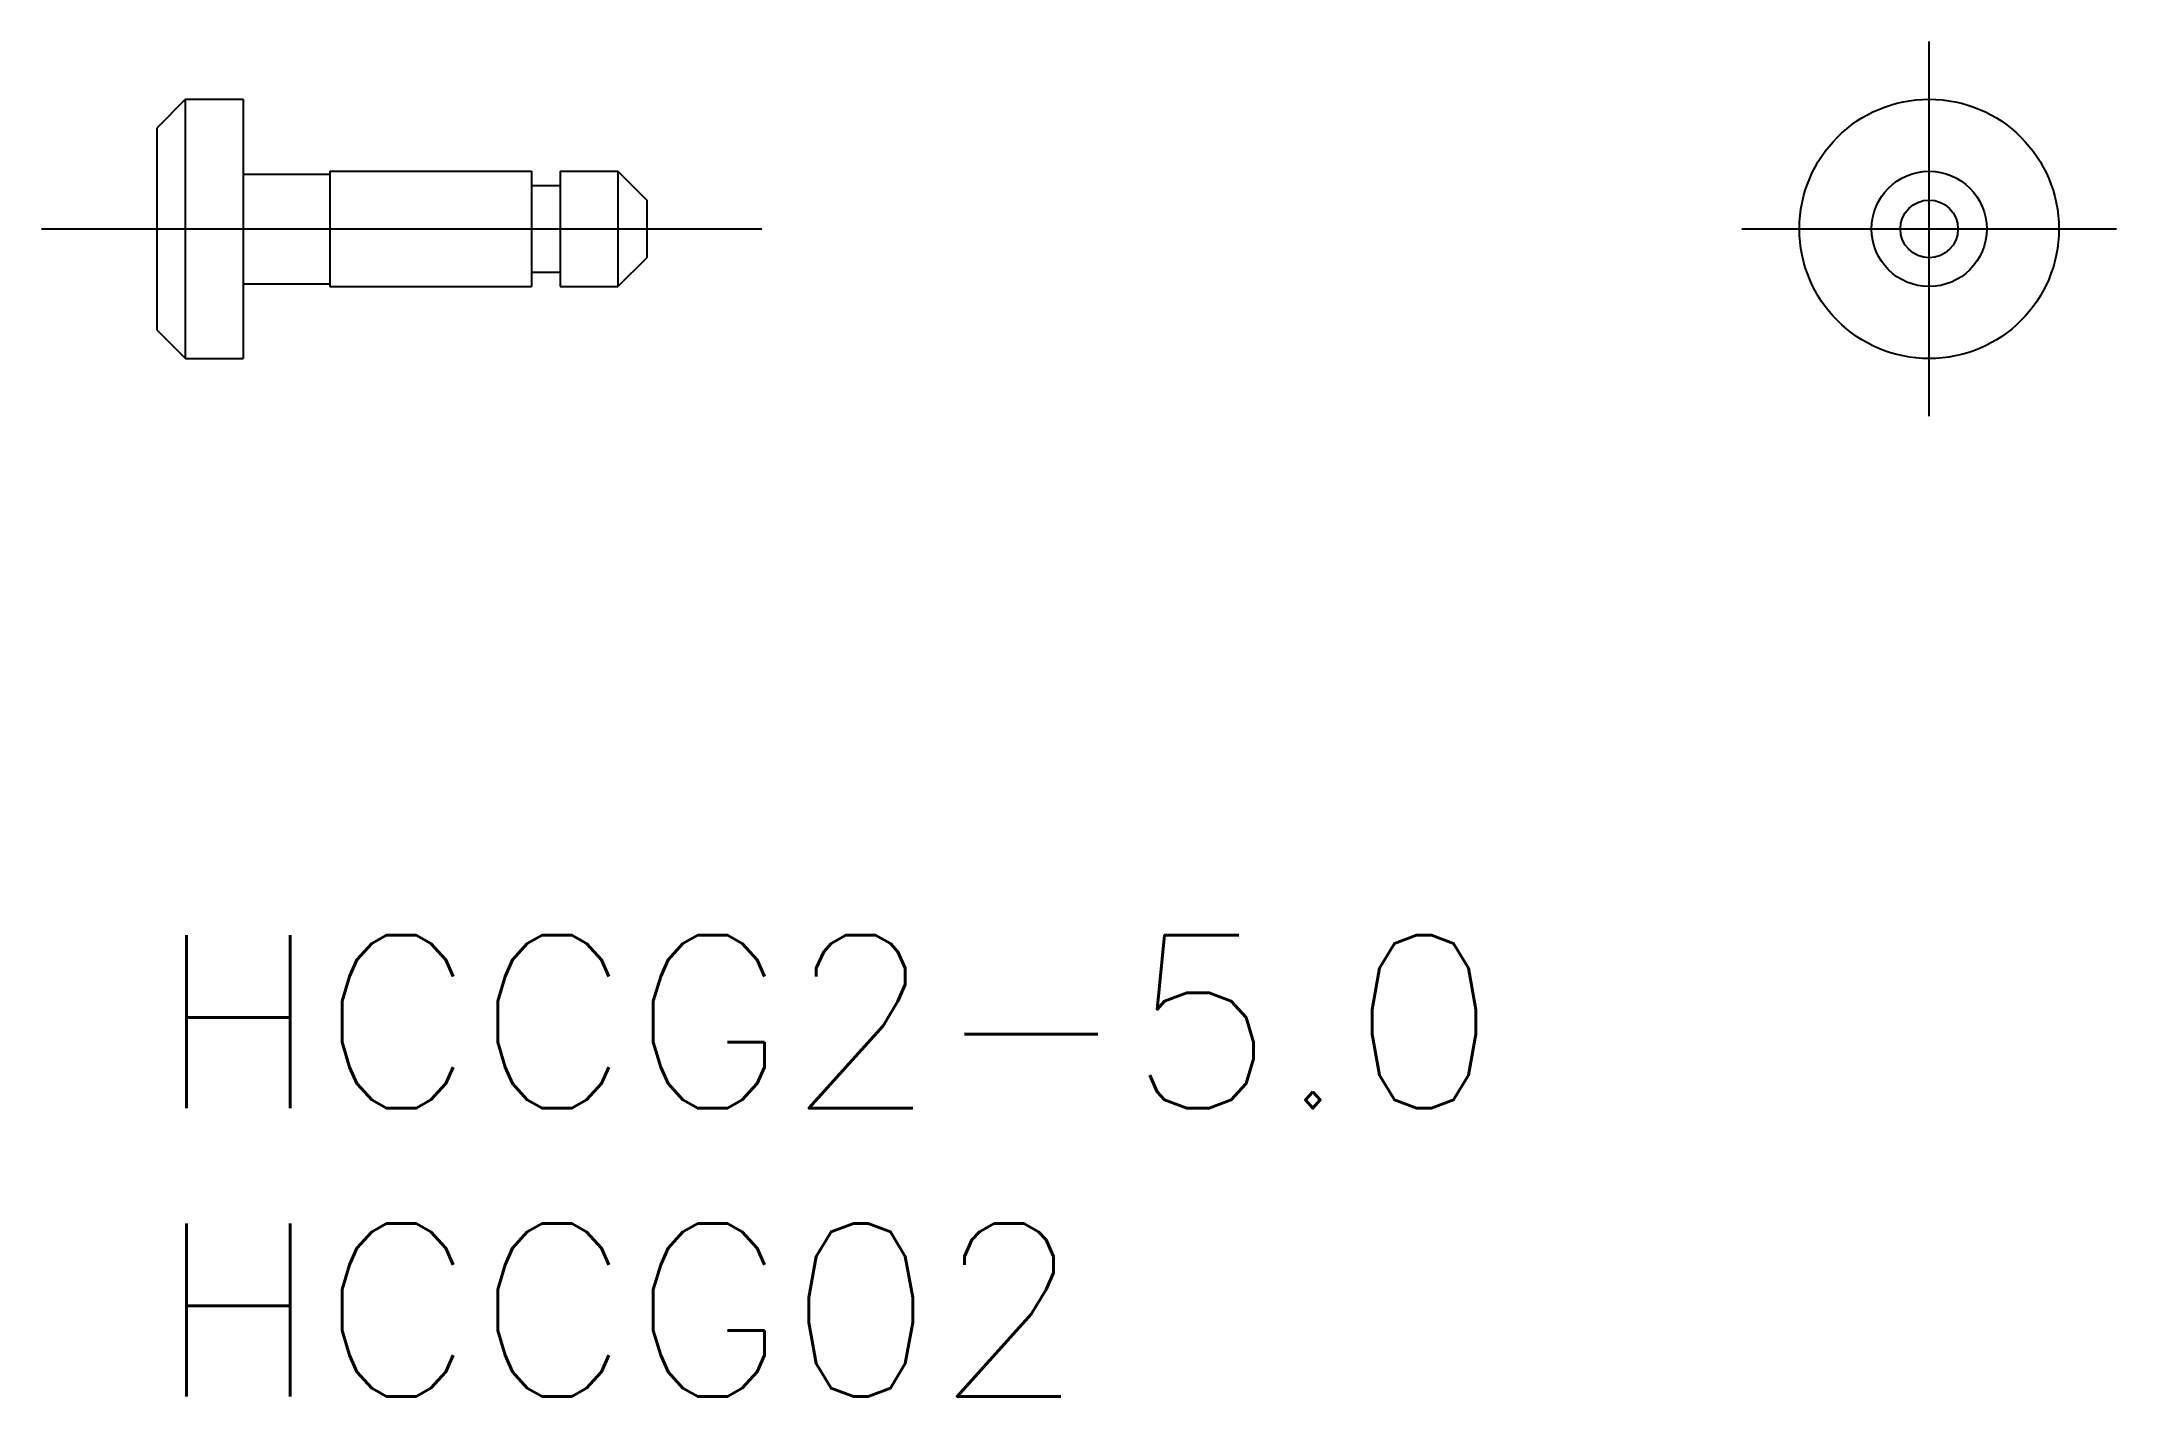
# Model space of a CAD drawing. Extents: x -2 to 34, y -8 to 15.5.
import ezdxf

# ---------------------------------------------------------------- set-up
doc = ezdxf.new("R2010")
doc.units = 0
doc.header["$LTSCALE"] = 0.5
doc.linetypes.add('CENTER', pattern=[50.8, 31.75, -6.35, 6.35, -6.35])
for name, color, linetype in [('MSM_CENTER', 1, 'CENTER'), ('MSM_CONTINUOUS', 7, 'CONTINUOUS'), ('MSM_PART_NUMBER', 7, 'CONTINUOUS')]:
    doc.layers.add(name, color=color, linetype=linetype)
doc.styles.get("Standard").update_dxf_attribs({"font": 'txt.shx', "height": 3, "bigfont": 'bigfont.shx'})

# ---------------------------------------------------------------- blocks, each defined once
blk = doc.blocks.new('*U3')
at = {"layer": 'MSM_PART_NUMBER'}
blk.add_text('HCCG2-5.0', height=3, dxfattribs=at).set_placement((0, -3))
blk = doc.blocks.new('*U4')
at = {"layer": 'MSM_PART_NUMBER'}
blk.add_text('HCCG02', height=3, dxfattribs=at).set_placement((0, -8))

msp = doc.modelspace()

# ---------------------------------------------------------------- linework, layer by layer
at = {"layer": 'MSM_CENTER'}
for p, q in [((30.75, 9), (30.75, 15.5)), ((-2, 12.25), (10.5, 12.25)), ((27.5, 12.25), (34, 12.25))]:
    msp.add_line(p, q, dxfattribs=at)
at = {"layer": 'MSM_CONTINUOUS'}
for p, q in [((0.5, 14.5), (0, 14)), ((0.5, 10), (0.5, 14.5)), ((0.5, 14.5), (1.5, 14.5)), ((1.5, 14.5), (1.5, 10)), ((0, 14), (0, 10.5)), ((1.5, 13.2), (3, 13.2)), ((3, 13.25), (6.5, 13.25)), ((3, 13.25), (3, 11.25)), ((4.15, 13.25), (4.1501, 13.25)), ((6.5, 13.25), (6.5, 11.25)), ((6.5, 13), (7, 13)), ((7, 13.25), (7, 11.25)), ((7, 13.25), (8, 13.25)), ((7, 13.25), (8, 13.25)), ((8, 13.25), (8.5, 12.75)), ((8, 13.25), (8, 11.25)), ((8.5, 12.75), (8.5, 11.75)), ((8, 11.25), (8.5, 11.75)), ((1.5, 11.3), (3, 11.3)), ((3, 11.25), (6.5, 11.25)), ((6.5, 11.5), (7, 11.5)), ((7, 11.25), (8, 11.25)), ((7, 11.25), (8, 11.25)), ((0, 10.5), (0.5, 10)), ((0.5, 10), (1.5, 10))]:
    msp.add_line(p, q, dxfattribs=at)
for radius in [2.25, 1, 0.5]:
    msp.add_circle((30.75, 12.25), radius, dxfattribs=at)

# ---------------------------------------------------------------- block references
for name in ['*U3', '*U4']:
    msp.add_blockref(name, (0, 0), dxfattribs=at)

doc.saveas('drawing.dxf')
